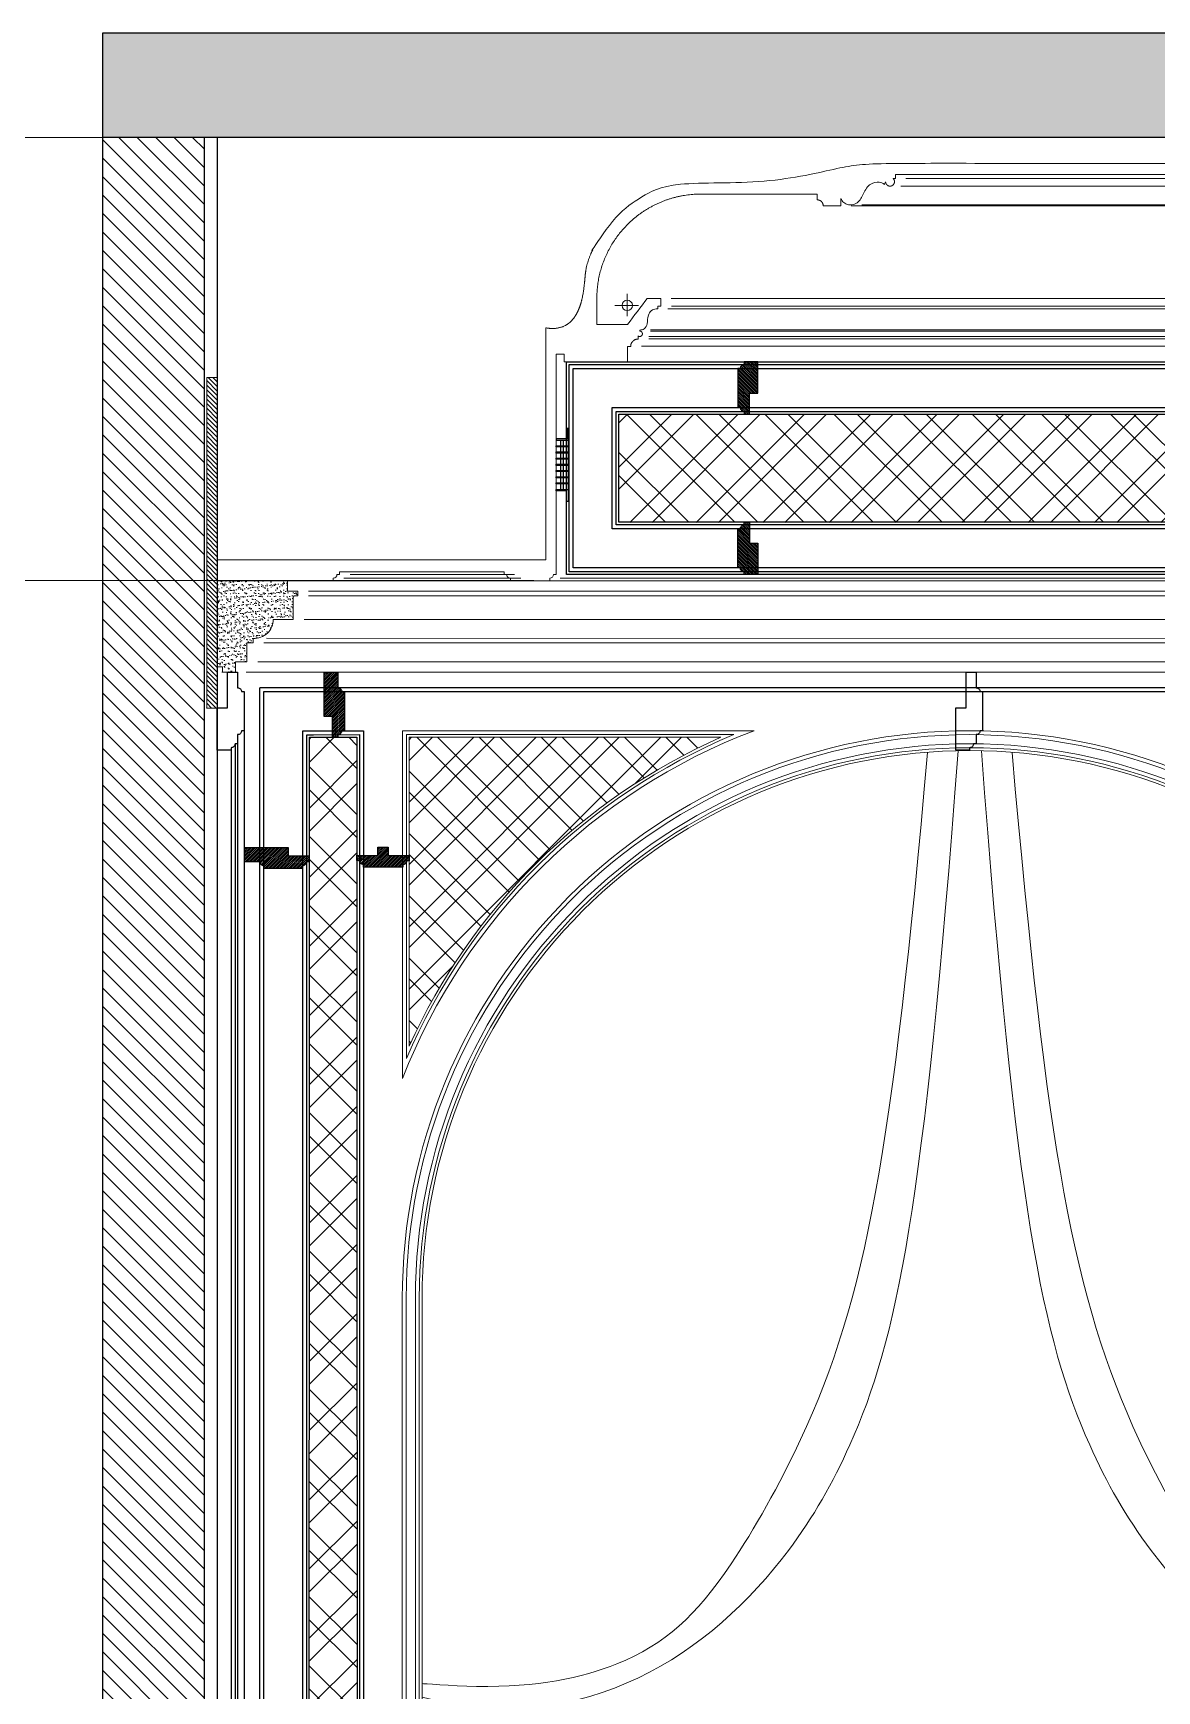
# Model space of a CAD drawing. Header units: inches. Extents: x -12478 to 399182, y -16583 to 525552.
# Drawn here: x 60569 to 62723, y 20034 to 23212 of the extents above; entities that cross this region are included whole.
import ezdxf
from ezdxf.lldxf.tags import DXFTag

# ---------------------------------------------------------------- set-up
doc = ezdxf.new("R2010")
doc.units = ezdxf.units.IN
doc.header["$LTSCALE"] = 1000
doc.header["$MEASUREMENT"] = 0
doc.linetypes.add('DASHED', pattern=[0.75, 0.5, -0.25])
doc.linetypes.add('HIDDEN', pattern=[0.375, 0.25, -0.125])
for name, color, linetype in [('8', 8, 'Continuous'), ('A-DIM', 9, 'Continuous'), ('A-Hidden', 8, 'HIDDEN'), ('FURNITURE', 200, 'Continuous'), ('Layer3', 3, 'Continuous'), ('Layer7', 8, 'Continuous'), ('METAL', 5, 'Continuous'), ('PROJECTION', 8, 'Continuous')]:
    doc.layers.add(name, color=color, linetype=linetype)
for name, color, linetype, lineweight in [('Fabric', 253, 'Continuous', 0), ('GRC', 41, 'Continuous', 0), ('Lighting', 5, 'Continuous', 0), ('Wood treillis', 111, 'Continuous', 0)]:
    doc.layers.add(name, color=color, linetype=linetype, lineweight=lineweight)
doc.layers.add('Stone-GRG', color=7, linetype='Continuous', lineweight=0, true_color=0xfff2cc)
tags = doc.linetypes.add('DASHED2', pattern=[0.375, 0.25, -0.125]).pattern_tags.tags
tags[6:7] = [DXFTag(74, 4), DXFTag(75, 0), DXFTag(340, '0'), DXFTag(46, 1.0), DXFTag(50, 0.0), DXFTag(44, 0.0), DXFTag(45, 0.0)]
tags[4:5] = [DXFTag(74, 4), DXFTag(75, 0), DXFTag(340, '0'), DXFTag(46, 1.0), DXFTag(50, 0.0), DXFTag(44, 0.0), DXFTag(45, 0.0)]

# ---------------------------------------------------------------- blocks, each defined once
blk = doc.blocks.new('light')
at = {"layer": 'Lighting'}
for p, q in [((111358.2, -7170.5), (111358.2, -7213.4)), ((111336.9, -7192.4), (111382.3, -7192.4))]:
    blk.add_line(p, q, dxfattribs=at)
blk.add_circle((111358.2, -7192.4), 9.95, dxfattribs=at)
blk = doc.blocks.new('section ceiling a')
at = {"layer": '8'}
h = blk.add_hatch(dxfattribs=at)
h.set_pattern_fill('ANSI31', color=256, scale=50, style=0)
h.set_pattern_definition([(45, (-31474.035, 13453.8655), (-4.41941738, 4.41941738), [])])
h.paths.add_polyline_path([(381328.3, 130609.7), (381308.3, 130609.7), (381308.3, 131243.5), (381328.3, 131243.5)])
at = {"layer": 'GRC', "lineweight": 0}
h = blk.add_hatch(dxfattribs=at)
h.set_pattern_fill('AR-SAND', color=256, scale=6)
h.set_pattern_definition([(142.5, (380336.874, 137680.752), (0.37796, 11.560943), [0, -9.12, 0, -10.2, 0, -9.75]), (172.5, (380336.874, 137680.752), (-10.61866, 16.932876), [0, -4.92, 0, -8.22, 0, -3.15]), (212.5, (380344.254, 137680.752), (-18.684851, 0.033954), [0, -3, 0, -10.8, 0, -14.1]), (222.5, (380344.254, 137680.752), (-18.03676, 5.266053), [0, -1.5, 0, -7.08, 0, -8.1])])
h.paths.add_polyline_path([(381173.6, 130853.5), (381308.3, 130853.5), (381308.3, 130688.5), (381298.3, 130688.5), (381298.3, 130678.5), (381273.1, 130678.5), (381273.1, 130698.3), (381251.3, 130698.3), (381251.3, 130734.5), (381239.2, 130734.5), (381239.2, 130743.2, -0.439979), (381201, 130779.5), (381162.3, 130779.5), (381162.3, 130822.1, 0.415481), (381159.5, 130824.8), (381153.6, 130824.8), (381153.6, 130833.5), (381173.6, 130833.5)])
at = {"layer": 'GRC', "elevation": 0}
for points in [[(380678.3, 131338.5), (380678.3, 130893.5), (381308.3, 130893.5), (381308.3, 130853.5), (381113.6, 130853.5), (381113.6, 130853.5), (381113.6, 130853.5), (381085.7, 130853.5), (381085.7, 130858.5, -0.413614), (381078.6, 130865.6), (381073.6, 130865.6), (381073.6, 130870.6), (380758.3, 130870.6), (380758.3, 130865.6), (380753.3, 130865.6, -0.413614), (380746.2, 130858.5), (380746.2, 130853.5), (380670.4, 130853.5), (380670.4, 130853.5), (380670.4, 130858.5, -0.413614), (380663.3, 130865.6), (380658.3, 130865.6), (380658.3, 131288.1)], [(381308.3, 130688.5), (381308.3, 130853.5), (381173.6, 130853.5), (381173.6, 130833.5), (381153.6, 130833.5), (381153.6, 130824.8), (381159.5, 130824.8, -0.415481), (381162.3, 130822.1), (381162.3, 130779.5), (381201, 130779.5, 0.439979), (381239.2, 130743.2), (381239.2, 130734.5), (381251.3, 130734.5), (381251.3, 130698.3), (381273.1, 130698.3), (381273.1, 130678.5), (381298.3, 130678.5), (381298.3, 130688.5), (381308.3, 130688.5)]]:
    blk.add_lwpolyline(points, format="xyb", dxfattribs=at)
blk.add_lwpolyline([(381328.3, 130609.7), (381308.3, 130609.7), (381308.3, 131243.5), (381328.3, 131243.5)], close=True, dxfattribs=at)
at = {"layer": 'GRC'}
for points, weights, knots in [([(380678.3, 131338.5, 0), (380601.5, 131325.5, 0), (380605.7, 131427, 0), (380601.7, 131446.6, 0), (380595.6, 131490, 0), (380564.4, 131531.1, 0), (380526.9, 131567.2, 0), (380494.3, 131592.1, 0), (380456.6, 131618.4, 0), (380370.3, 131616.2, 0), (380191.4, 131612.5, 0), (380122.2, 131652.2, 0), (380053.4, 131653.6, 0), (380003.5, 131653.6, 0), (379759.1, 131653.6, 0), (377044.5, 131653.6, 0)], [1, 1, 1, 1, 0.949253021674, 0.949253021674, 1, 0.949253021674, 0.949253021674, 1, 1, 1, 1, 1, 1, 1], [0.672419, 0.672419, 0.672419, 0.672419, 1.619398, 1.619398, 1.619398, 2.404796, 2.404796, 2.404796, 3.190194, 3.190194, 3.190194, 4.002694, 4.002694, 4.002694, 4.856498, 4.856498, 4.856498, 4.856498]), ([(380521.8, 131536.5, 0), (380483.8, 131574.5, 0), (380434.1, 131595.1, 0), (380380.4, 131595.1, 0), (380306.1, 131595.1, 0), (380231.9, 131595.1, 0), (380157.6, 131595.1, 0)], [1, 0.949253021674, 0.949253021674, 1, 1, 1, 1], [1220.88428, 1220.88428, 1220.88428, 1220.88428, 1221.669678, 1221.669678, 1221.669678, 1222.669678, 1222.669678, 1222.669678, 1222.669678]), ([(380580.4, 131345.1, 0), (380580.4, 131361.8, 0), (380580.4, 131378.4, 0), (380580.4, 131395.1, 0), (380580.4, 131448.9, 0), (380559.8, 131498.5, 0), (380521.8, 131536.5, 0)], [1, 1, 1, 1, 0.949253021674, 0.949253021674, 1], [1219.098882, 1219.098882, 1219.098882, 1219.098882, 1220.098882, 1220.098882, 1220.098882, 1220.88428, 1220.88428, 1220.88428, 1220.88428])]:
    blk.add_rational_spline(points, weights, degree=3, knots=knots, dxfattribs=at)
for points in [[(380007.6, 131632.6, 0), (379971.6, 131632.6, 0), (379935.6, 131632.6, 0), (376990, 131632.6, 0)], [(380007.6, 131625, 0), (380007.6, 131627.5, 0), (380007.6, 131630.1, 0), (380007.6, 131632.6, 0)], [(380012.4, 131625, 0), (380010.8, 131625, 0), (380009.2, 131625, 0), (380007.6, 131625, 0)], [(380029.1, 131613.7, 0), (380028.3, 131615.4, 0), (380027.5, 131617.1, 0), (380026.7, 131618.8, 0)], [(380112.6, 131572.6, 0), (380112.6, 131577.4, 0), (380112.6, 131582.1, 0), (380112.6, 131586.8, 0)], [(380157.6, 131595.1, 0), (380157.6, 131591.4, 0), (380157.6, 131587.6, 0), (380157.6, 131583.9, 0)], [(380146.3, 131572.6, 0), (380135.1, 131572.6, 0), (380123.8, 131572.6, 0), (380112.6, 131572.6, 0)], [(380457.6, 131380.1, 0), (380457.6, 131385.1, 0), (380457.6, 131390.1, 0), (380457.6, 131395.1, 0)], [(380457.6, 131395.1, 0), (380466.3, 131395.1, 0), (380475, 131395.1, 0), (380483.6, 131395.1, 0)], [(380483.6, 131395.1, 0), (380496.2, 131378.4, 0), (380508.8, 131361.8, 0), (380521.4, 131345.1, 0)], [(380463.6, 131380.1, 0), (380461.6, 131380.1, 0), (380459.6, 131380.1, 0), (380457.6, 131380.1, 0)], [(380463.6, 131375.1, 0), (380463.6, 131376.8, 0), (380463.6, 131378.4, 0), (380463.6, 131380.1, 0)], [(380498.1, 131332.4, 0), (380498.1, 131333, 0), (380498.1, 131333.7, 0), (380498.1, 131334.4, 0)], [(380501.4, 131317.1, 0), (380501.4, 131319.1, 0), (380501.4, 131321.1, 0), (380501.4, 131323.1, 0)], [(380521.4, 131345.1, 0), (380541, 131345.1, 0), (380560.7, 131345.1, 0), (380580.4, 131345.1, 0)], [(380521.4, 131303.1, 0), (380519.4, 131303.1, 0), (380517.4, 131303.1, 0), (380515.4, 131303.1, 0)], [(380521.4, 131273.1, 0), (380521.4, 131283.1, 0), (380521.4, 131293.1, 0), (380521.4, 131303.1, 0)], [(380643.3, 131273.1, 0), (380574.7, 131273.1, 0), (380548, 131273.1, 0), (380521.4, 131273.1, 0)], [(380658.3, 131288.1, 0), (380653.3, 131288.1, 0), (380648.3, 131288.1, 0), (380643.3, 131288.1, 0)], [(380643.3, 131288.1, 0), (380643.3, 131283.1, 0), (380643.3, 131278.1, 0), (380643.3, 131273.1, 0)]]:
    blk.add_open_spline(points, degree=3, dxfattribs=at)
for points, weights in [([(380010.7, 131614.7, 0), (380008.8, 131618.3, 0), (380009.4, 131622.2, 0), (380012.4, 131625, 0)], [1, 0.859857415077, 0.859857415077, 1]), ([(380020.3, 131610.5, 0), (380016.4, 131609.5, 0), (380012.7, 131611.1, 0), (380010.7, 131614.7, 0)], [1, 0.859857415077, 0.859857415077, 1]), ([(380026.7, 131618.8, 0), (380026.7, 131614.7, 0), (380024.2, 131611.5, 0), (380020.3, 131610.5, 0)], [1, 0.859857415077, 0.859857415077, 1]), ([(380157.6, 131583.9, 0), (380151, 131583.9, 0), (380146.3, 131579.2, 0), (380146.3, 131572.6, 0)], [1, 0.80473785416, 0.80473785416, 1]), ([(380495.2, 131322.9, 0), (380493.3, 131324.2, 0), (380492.5, 131326.4, 0), (380493.2, 131328.7, 0)], [1, 0.869851736995, 0.869851736995, 1]), ([(380493.2, 131328.7, 0), (380493.9, 131331, 0), (380495.8, 131332.4, 0), (380498.1, 131332.4, 0)], [1, 0.869851736995, 0.869851736995, 1]), ([(380501.4, 131323.1, 0), (380499.5, 131321.6, 0), (380497.2, 131321.5, 0), (380495.2, 131322.9, 0)], [1, 0.869851736995, 0.869851736995, 1]), ([(380515.4, 131303.1, 0), (380515.4, 131311.3, 0), (380509.6, 131317.1, 0), (380501.4, 131317.1, 0)], [1, 0.804737854124, 0.804737854124, 1])]:
    blk.add_rational_spline(points, weights, degree=3, dxfattribs=at)
for points, knots in [([(380112.6, 131586.8, 0), (380112.1, 131585.1, 0), (380109.5, 131580.9, 0), (380100.1, 131572.6, 0), (380078.3, 131575.3, 0), (380069.4, 131596.9, 0), (380058.5, 131615.2, 0), (380040.6, 131619.3, 0), (380031.8, 131615.8, 0), (380029.1, 131613.7, 0)], [1227.240474, 1227.240474, 1227.240474, 1227.240474, 1263.20953, 1323.395093, 1470.775087, 1611.888659, 1766.488267, 1876.411689, 1946.427942, 1946.427942, 1946.427942, 1946.427942]), ([(380498.1, 131334.4, 0), (380495.2, 131334.4, 0), (380487.8, 131335.7, 0), (380482.4, 131348.2, 0), (380483.5, 131360.8, 0), (380476.9, 131372.2, 0), (380469, 131375.2, 0), (380464.6, 131375.1, 0), (380463.6, 131375.1, 0)], [12.38377, 12.38377, 12.38377, 12.38377, 191.063387, 414.968475, 742.989527, 949.449289, 1151.746905, 1213.098882, 1213.098882, 1213.098882, 1213.098882])]:
    blk.add_open_spline(points, degree=3, knots=knots, dxfattribs=at)
blk.add_blockref('light', (269163.8, 138574.1, 0), dxfattribs=at)
blk = doc.blocks.new('DIFFUSER SEC')
at = {"layer": 'FURNITURE', "color": 251, "linetype": 'Continuous', "lineweight": 0}
for p, q in [((55028.5, -20119.8), (55028.5, -20213.8)), ((55051.5, -20119.8), (55051.5, -20213.8))]:
    blk.add_line(p, q, dxfattribs=at)
at = {"layer": 'METAL'}
for points in [[(55048.5, -20096.8), (55048.5, -20116.8), (55028.5, -20116.8), (55028.5, -20119.8), (55051.5, -20119.8), (55051.5, -20096.8), (55048.5, -20096.8)], [(55048.5, -20236.8), (55048.5, -20216.8), (55028.5, -20216.8), (55028.5, -20213.8), (55051.5, -20213.8), (55051.5, -20236.8), (55048.5, -20236.8)]]:
    blk.add_lwpolyline(points, dxfattribs=at)
for points in [[(55028.5, -20130.2), (55051.5, -20130.2), (55051.5, -20132.2), (55028.5, -20132.2)], [(55028.5, -20142.1), (55051.5, -20142.1), (55051.5, -20144.1), (55028.5, -20144.1)], [(55028.5, -20154), (55051.5, -20154), (55051.5, -20156), (55028.5, -20156)], [(55028.5, -20165.8), (55051.5, -20165.8), (55051.5, -20167.8), (55028.5, -20167.8)], [(55028.5, -20177.7), (55051.5, -20177.7), (55051.5, -20179.7), (55028.5, -20179.7)], [(55028.5, -20189.6), (55051.5, -20189.6), (55051.5, -20191.6), (55028.5, -20191.6)], [(55028.5, -20201.5), (55051.5, -20201.5), (55051.5, -20203.5), (55028.5, -20203.5)]]:
    blk.add_lwpolyline(points, close=True, dxfattribs=at)
at = {"layer": 'PROJECTION'}
for p, q in [((55037.5, -20130.2), (55037.5, -20119.8)), ((55037.5, -20142.1), (55037.5, -20132.2)), ((55037.5, -20154), (55037.5, -20144.1)), ((55042.5, -20130.2), (55042.5, -20119.8)), ((55042.5, -20142.1), (55042.5, -20132.2)), ((55042.5, -20154), (55042.5, -20144.1)), ((55037.5, -20165.8), (55037.5, -20156)), ((55037.5, -20177.7), (55037.5, -20167.8)), ((55037.5, -20189.6), (55037.5, -20179.7)), ((55042.5, -20165.8), (55042.5, -20156)), ((55042.5, -20177.7), (55042.5, -20167.8)), ((55042.5, -20189.6), (55042.5, -20179.7)), ((55037.5, -20201.5), (55037.5, -20191.6)), ((55037.5, -20213.8), (55037.5, -20203.5)), ((55042.5, -20201.5), (55042.5, -20191.6)), ((55042.5, -20213.8), (55042.5, -20203.5))]:
    blk.add_line(p, q, dxfattribs=at)
blk = doc.blocks.new('A$C2e7786d4')
at = {"layer": 'Fabric', "lineweight": 0}
for points, knots in [([(834.4, 2963.9, 0), (768.8, 2087.8, 0), (699.1, 1745.8, 0), (441.9, 1291.2, 0), (120, 1066.9, 0), (-193.3, 1149.6, 0)], [407.218474, 407.218474, 407.218474, 407.218474, 756.841523, 881.937441, 1265.355331, 1265.355331, 1265.355331, 1265.355331]), ([(775.7, 2960.4, 0), (708.2, 2197.8, 0), (643.2, 1824.1, 0), (369.9, 1341, 0), (231.3, 1211.9, 0), (-7.9, 1160.5, 0), (-193.3, 1175.5, 0), (-193.3, 1175.5, 0), (-193.3, 1175.5, 0), (-193.3, 1175.5, 0)], [365.515274, 365.515274, 365.515274, 365.515274, 756.841523, 881.937441, 1071.680382, 1208.200709, 1265.782785, 1265.782785, 1265.786307, 1265.786307, 1265.786307, 1265.786307]), ([(879, 2963.9, 0), (944.6, 2087.8, 0), (1014.3, 1745.8, 0), (1271.4, 1291.2, 0), (1593.4, 1066.9, 0), (1906.7, 1149.6, 0)], [407.218474, 407.218474, 407.218474, 407.218474, 756.841523, 881.937441, 1265.355331, 1265.355331, 1265.355331, 1265.355331]), ([(937.7, 2960.4, 0), (1005.2, 2197.8, 0), (1070.2, 1824.1, 0), (1343.5, 1341, 0), (1482.1, 1211.9, 0), (1721.3, 1160.5, 0), (1906.7, 1175.5, 0), (1906.7, 1175.5, 0), (1906.7, 1175.5, 0), (1906.7, 1175.5, 0)], [365.515274, 365.515274, 365.515274, 365.515274, 756.841523, 881.937441, 1071.680382, 1208.200709, 1265.782785, 1265.782785, 1265.786307, 1265.786307, 1265.786307, 1265.786307])]:
    blk.add_open_spline(points, degree=3, knots=knots, dxfattribs=at)

msp = doc.modelspace()

# ---------------------------------------------------------------- hatches: boundary and pattern name
at = {"layer": 'Layer7'}
h = msp.add_hatch(dxfattribs=at)
h.set_pattern_fill('AR-CONC', color=256, scale=10, style=0)
h.set_pattern_definition([(130, (-149429.85, -95187.583), (-71.726018, -6.275213), [7.5, -82.5]), (185, (-149429.85, -95187.58), (13.875133, 75.219213), [6, -66]), (79.5486, (-149435.83, -95188.106), (-57.850938, 68.943954), [6.37402, -70.114211]), (133.8158, (-149429.85, -95167.58), (-106.724105, -16.5519), [11.25, -123.75]), (83.3644, (-149438.74, -95168.96), (-93.46627, 97.411787), [9.56103, -105.1713]), (188.8158, (-149429.85, -95167.58), (-93.466195, 97.41186), [9, -99]), (159, (-149439.85, -95172.583), (-59.690705, -40.261889), [7.5, -82.5]), (214, (-149439.85, -95172.58), (-24.331533, 72.515005), [6, -66]), (108.5486, (-149444.824, -95175.94), (-84.022263, 32.25305), [6.37402, -70.114211]), (142.5, (-149429.85, -95187.583), (-1.2159855, 33.2893854), [0, -65.2, 0, -67, 0, -66.25]), (172.5, (-149429.85, -95187.583), (-26.306954, 39.441171), [0, -38.2, 0, -63.7, 0, -25.25]), (212.5, (-149407.55, -95187.583), (-53.3822436, -2.2554872), [0, -25, 0, -78, 0, -103.5]), (222.5, (-149397.55, -95187.583), (-58.318617, 10.010498), [0, -32.5, 0, -51.8, 0, -73.5])])
h.paths.add_polyline_path([(60701.6, 23212.1), (60701.6, 23012.1), (67246.6, 23012.1), (67246.6, 23212.1)])
h = msp.add_hatch(dxfattribs=at)
h.set_pattern_fill('ANSI31', color=256, scale=200, style=0)
h.set_pattern_definition([(135, (-144624.777, -95237.583), (17.6776695, 17.6776695), [])])
h.paths.add_polyline_path([(60896.5, 18762.1), (60701.6, 18762.1), (60701.6, 23012.1), (60896.5, 23012.1)])
at = {"layer": 'Stone-GRG', "lineweight": 0}
h = msp.add_hatch(dxfattribs=at)
h.set_pattern_fill('ANSI31', color=253, scale=20, angle=-90)
h.set_pattern_definition([(315, (30666.9477, 113646.921), (1.76776695, 1.76776695), [])])
edge = h.paths.add_edge_path()
edge.add_line((61958.3, 22521.7), (61958.3, 22581.7))
edge.add_line((61958.3, 22581.7), (61942.2, 22581.7))
edge.add_line((61942.2, 22581.7), (61942.2, 22581.7))
edge.add_line((61942.2, 22581.7), (61932.2, 22581.7))
edge.add_line((61932.2, 22581.7), (61932.2, 22576.7))
edge.add_arc((61932.2, 22569.2), 7.5, 90, 180)
edge.add_line((61924.7, 22569.2), (61919.7, 22569.2))
edge.add_line((61919.7, 22569.2), (61919.7, 22494.2))
edge.add_line((61919.7, 22494.2), (61924.7, 22494.2))
edge.add_arc((61932.2, 22494.2), 7.5, 180, 270)
edge.add_line((61932.2, 22486.7), (61932.2, 22481.7))
edge.add_line((61932.2, 22481.7), (61942.2, 22481.7))
edge.add_line((61942.2, 22481.7), (61942.2, 22521.7))
edge.add_line((61942.2, 22521.7), (61958.3, 22521.7))
h = msp.add_hatch(dxfattribs=at)
h.set_pattern_fill('ANSI31', color=253, scale=20, angle=-90)
h.set_pattern_definition([(315, (30666.9477, 113612.171), (1.76776695, 1.76776695), [])])
edge = h.paths.add_edge_path()
edge.add_line((61958.3, 22234.2), (61958.3, 22174.2))
edge.add_line((61958.3, 22174.2), (61942.2, 22174.2))
edge.add_line((61942.2, 22174.2), (61942.2, 22174.2))
edge.add_line((61942.2, 22174.2), (61932.2, 22174.2))
edge.add_line((61932.2, 22174.2), (61932.2, 22179.2))
edge.add_arc((61932.2, 22186.7), 7.5, 180, 270, ccw=False)
edge.add_line((61924.7, 22186.7), (61919.7, 22186.7))
edge.add_line((61919.7, 22186.7), (61919.7, 22261.7))
edge.add_line((61919.7, 22261.7), (61924.7, 22261.7))
edge.add_arc((61932.2, 22261.7), 7.5, 90, 180, ccw=False)
edge.add_line((61932.2, 22269.2), (61932.2, 22274.2))
edge.add_line((61932.2, 22274.2), (61942.2, 22274.2))
edge.add_line((61942.2, 22274.2), (61942.2, 22234.2))
edge.add_line((61942.2, 22234.2), (61958.3, 22234.2))
h = msp.add_hatch(dxfattribs=at)
h.set_pattern_fill('ANSI31', color=253, scale=20)
h.set_pattern_definition([(45, (-30701.8812, -12056.078), (-1.76776695, 1.76776695), [])])
edge = h.paths.add_edge_path()
edge.add_line((61126.9, 21902), (61126.9, 21987))
edge.add_line((61126.9, 21987), (61153, 21987))
edge.add_line((61153, 21987), (61153, 21962))
edge.add_line((61153, 21962), (61153, 21957))
edge.add_arc((61153, 21949.5), 7.5, 0, 90, ccw=False)
edge.add_line((61160.5, 21949.5), (61165.5, 21949.5))
edge.add_line((61165.5, 21949.5), (61165.5, 21874.5))
edge.add_line((61165.5, 21874.5), (61160.5, 21874.5))
edge.add_arc((61153, 21874.5), 7.5, -90, 0, ccw=False)
edge.add_line((61153, 21867), (61153, 21862))
edge.add_line((61153, 21862), (61143, 21862))
edge.add_line((61143, 21862), (61143, 21902))
edge.add_line((61143, 21902), (61126.9, 21902))
h = msp.add_hatch(dxfattribs=at)
h.set_pattern_fill('ANSI31', color=253, scale=20)
h.set_pattern_definition([(45, (-30402.734, -9922.7142), (-1.76776695, 1.76776695), [])])
edge = h.paths.add_edge_path()
edge.add_line((61058.3, 21650), (60973.3, 21650))
edge.add_line((60973.3, 21650), (60973.3, 21623.9))
edge.add_line((60973.3, 21623.9), (60998.3, 21623.9))
edge.add_line((60998.3, 21623.9), (61003.3, 21623.9))
edge.add_arc((61010.8, 21623.9), 7.5, 180, 270)
edge.add_line((61010.8, 21616.4), (61010.8, 21611.4))
edge.add_line((61010.8, 21611.4), (61085.8, 21611.4))
edge.add_line((61085.8, 21611.4), (61085.8, 21616.4))
edge.add_arc((61085.8, 21623.9), 7.5, 270, 360)
edge.add_line((61093.3, 21623.9), (61098.3, 21623.9))
edge.add_line((61098.3, 21623.9), (61098.3, 21633.9))
edge.add_line((61098.3, 21633.9), (61058.3, 21633.9))
edge.add_line((61058.3, 21633.9), (61058.3, 21650))
h = msp.add_hatch(dxfattribs=at)
h.set_pattern_fill('ANSI31', color=253, scale=20)
h.set_pattern_definition([(45, (56820.7454, 1.3964), (-1.76776695, 1.76776695), [])])
edge = h.paths.add_edge_path()
edge.add_line((61249.6, 21635.3), (61289.9, 21635.3))
edge.add_line((61289.9, 21635.3), (61289.9, 21625.3))
edge.add_line((61289.9, 21625.3), (61289.9, 21625.3))
edge.add_line((61289.9, 21625.3), (61284.9, 21625.3))
edge.add_arc((61277.4, 21625.3), 7.5, -90, 0, ccw=False)
edge.add_line((61277.4, 21617.8), (61277.4, 21612.8))
edge.add_line((61277.4, 21612.8), (61202.1, 21613.3))
edge.add_line((61202.1, 21613.3), (61202.1, 21618.3))
edge.add_arc((61202.1, 21625.8), 7.5, 180, 270, ccw=False)
edge.add_line((61194.6, 21625.8), (61189.6, 21625.8))
edge.add_line((61189.6, 21625.8), (61189.6, 21635.8))
edge.add_line((61189.6, 21635.8), (61229.6, 21635.3))
edge.add_line((61229.6, 21635.3), (61229.6, 21651.4))
edge.add_line((61229.6, 21651.4), (61249.6, 21651.4))
edge.add_line((61249.6, 21651.4), (61249.6, 21635.3))
at = {"layer": 'Wood treillis', "lineweight": -2}
h = msp.add_hatch(dxfattribs=at)
h.set_pattern_fill('ANSI32', color=256, scale=250, angle=90)
h.set_pattern_definition([(135, (53694.14, -0.02), (-66.29126, -66.29126), []), (135, (53694.14, 44.17), (-66.29126, -66.29126), [])])
h.paths.add_polyline_path([(61691.6, 22274.2), (65906.5, 22274.2), (65906.5, 22481.7), (61691.6, 22481.7)])
h = msp.add_hatch(dxfattribs=at)
h.set_pattern_fill('ANSI32', color=256, scale=240)
h.set_pattern_definition([(45, (53694.14, -0.02), (-63.6396, 63.6396), []), (45, (53736.57, -0.02), (-63.6396, 63.6396), [])])
h.paths.add_polyline_path([(61691.6, 22481.6), (61691.6, 22274.1), (65906.5, 22274.1), (65906.5, 22481.6)])
h = msp.add_hatch(dxfattribs=at)
h.set_pattern_fill('ANSI32', color=256, scale=250)
h.set_pattern_definition([(45, (54354.07, -0.02), (-66.29126, 66.29126), []), (45, (54398.26, -0.02), (-66.29126, 66.29126), [])])
h.paths.add_polyline_path([(61106.4, 19167), (61098.2, 19167), (61098.3, 21862), (61106.4, 21862), (61189.6, 21862.1), (61189.8, 19167.1)])
h = msp.add_hatch(dxfattribs=at)
h.set_pattern_fill('ANSI32', color=256, scale=250, angle=90)
h.set_pattern_definition([(135, (54354.07, -0.02), (-66.29126, -66.29126), []), (135, (54354.07, 44.17), (-66.29126, -66.29126), [])])
h.paths.add_polyline_path([(61106.4, 19167), (61189.8, 19167), (61189.6, 21862), (61106.4, 21862), (61098.3, 21862), (61098.2, 19167)])
at = {"layer": 'Wood treillis'}
h = msp.add_hatch(dxfattribs=at)
h.set_pattern_fill('ANSI32', color=256, scale=225.3154, angle=90)
edge = h.paths.add_edge_path()
edge.add_line((61289.6, 21862.1), (61887.6, 21862.1))
edge.add_arc((62364.6, 20782.5), 1180.2, 113.8391, 155.62)
edge.add_line((61289.6, 21269.7), (61289.6, 21862.1))
h = msp.add_hatch(dxfattribs=at)
h.set_pattern_fill('ANSI32', color=256, scale=225.3154)
edge = h.paths.add_edge_path()
edge.add_line((61289.6, 21862.1), (61887.6, 21862.1))
edge.add_arc((62364.6, 20782.5), 1180.2, 113.8391, 155.62)
edge.add_line((61289.6, 21269.7), (61289.6, 21862.1))

# ---------------------------------------------------------------- linework, layer by layer
at = {"layer": '8', "linetype": 'DASHED2', "ltscale": 200}
msp.add_line((60896.5, 23012.1, 0), (60896.5, 18862.1, 0), dxfattribs=at)
at = {"layer": 'A-Hidden', "linetype": 'DASHED', "lineweight": 0, "ltscale": 10}
for p, q in [((69023.8, 23012.1, 0), (55743.7, 23012.1, 0)), ((69023.8, 22162.6, 0), (55743.7, 22162.6, 0)), ((69028.6, 22162.6, 0), (55748.5, 22162.6, 0))]:
    msp.add_line(p, q, dxfattribs=at)
at = {"layer": 'GRC', "lineweight": 0}
for p, q in [((62232.5, 22918.8, 0), (65367.2, 22918.8, 0)), ((62242.3, 22933.5, 0), (65355.8, 22933.5, 0)), ((62157.9, 22883.1, 0), (65444.8, 22883.1, 0)), ((62137.3, 22881.1, 0), (65460.8, 22881.1, 0)), ((61792.3, 22703.6, 0), (65805.8, 22703.5, 0)), ((61785.9, 22683.7, 0), (65813.4, 22683.6, 0)), ((61792.9, 22688.7, 0), (65811.8, 22688.6, 0)), ((61749.2, 22630.6, 0), (65849.6, 22630.5, 0)), ((61752.4, 22643, 0), (65846.4, 22642.9, 0)), ((61752.4, 22641, 0), (65846.1, 22640.9, 0)), ((61735.2, 22612, 0), (65863.6, 22611.9, 0)), ((61749.1, 22625.7, 0), (65850, 22625.6, 0)), ((61076.9, 22162.1, 0), (66521.9, 22162, 0)), ((61503.7, 22167, 0), (61164.2, 22167, 0)), ((61176.3, 22174.1, 0), (61491.6, 22174.1, 0)), ((61579.5, 22167, 0), (66018.6, 22167, 0)), ((61096.9, 22142.1, 0), (66501.9, 22142, 0)), ((61096.9, 22133.4, 0), (66507.9, 22133.3, 0)), ((61088.3, 22088.2, 0), (66549.2, 22088.1, 0)), ((61011.3, 22043.2, 0), (66599.5, 22043.1, 0)), ((61016.2, 22051.8, 0), (66582.6, 22051.7, 0)), ((60999.3, 22006.9, 0), (66621.4, 22006.8, 0)), ((60977.4, 21987.1, 0), (66621.4, 21987, 0))]:
    msp.add_line(p, q, dxfattribs=at)
at = {"layer": 'Layer3'}
for p, q in [((60701.6, 23212.1, 0), (60701.6, 18562.1, 0)), ((67246.6, 23212.1, 0), (60701.6, 23212.1, 0)), ((67246.6, 23012.1, 0), (60701.6, 23012.1, 0)), ((60896.5, 23012.1, 0), (60896.5, 18762.1, 0)), ((60921.6, 23012.1, 0), (60921.6, 18762.1, 0))]:
    msp.add_line(p, q, dxfattribs=at)
at = {"layer": 'Wood treillis', "lineweight": -2}
for p, q in [((60973.3, 21874.6, 0), (60973.3, 19042.1, 0)), ((60948.3, 21837.1, 0), (60948.3, 19042.1, 0)), ((60955.8, 21849.6, 0), (60955.8, 19042.1, 0)), ((60960.8, 21849.6, 0), (60960.8, 19042.1, 0))]:
    msp.add_line(p, q, dxfattribs=at)
at = {"layer": 'Wood treillis', "lineweight": -2, "elevation": 0}
for points in [[(66006.5, 22174.2), (61591.6, 22174.2), (61591.6, 22581.7), (66006.5, 22581.7)], [(66001.5, 22179.2), (61596.6, 22179.2), (61596.6, 22576.7), (66001.5, 22576.7)], [(65994, 22186.7), (61604.1, 22186.7), (61604.1, 22569.2), (65994, 22569.2)], [(65919, 22261.7), (61679.1, 22261.7), (61679.1, 22494.2), (65919, 22494.2)], [(65911.5, 22269.2), (61686.6, 22269.2), (61686.6, 22486.7), (65911.5, 22486.7)], [(65906.5, 22274.2), (61691.6, 22274.2), (61691.6, 22481.7), (65906.5, 22481.7)], [(61106.4, 19154.5), (61085.7, 19154.5), (61085.8, 21874.5), (61106.4, 21874.5), (61202.1, 21874.6), (61202.3, 19154.6)], [(61106.4, 19162), (61093.2, 19162), (61093.3, 21867), (61106.4, 21867), (61194.6, 21867.1), (61194.8, 19162.1)], [(61106.4, 19167), (61098.2, 19167), (61098.3, 21862), (61106.4, 21862), (61189.6, 21862.1), (61189.8, 19167.1)]]:
    msp.add_lwpolyline(points, close=True, dxfattribs=at)
at = {"layer": 'Wood treillis', "color": 0, "lineweight": -2, "elevation": 0}
for points in [[(61958.3, 22521.7), (61958.3, 22581.7), (61942.2, 22581.7), (61942.2, 22581.7), (61932.2, 22581.7), (61932.2, 22576.7, 0.414214), (61924.7, 22569.2), (61919.7, 22569.2), (61919.7, 22494.2), (61924.7, 22494.2, 0.414214), (61932.2, 22486.7), (61932.2, 22481.7), (61942.2, 22481.7), (61942.2, 22521.7), (61958.3, 22521.7)], [(61958.3, 22234.2), (61958.3, 22174.2), (61942.2, 22174.2), (61942.2, 22174.2), (61932.2, 22174.2), (61932.2, 22179.2, -0.414214), (61924.7, 22186.7), (61919.7, 22186.7), (61919.7, 22261.7), (61924.7, 22261.7, -0.414214), (61932.2, 22269.2), (61932.2, 22274.2), (61942.2, 22274.2), (61942.2, 22234.2), (61958.3, 22234.2)], [(61126.9, 21902), (61126.9, 21987), (61153, 21987), (61153, 21962), (61153, 21962), (61153, 21957, -0.414214), (61160.5, 21949.5), (61165.5, 21949.5), (61165.5, 21874.5), (61160.5, 21874.5, -0.414214), (61153, 21867), (61153, 21862), (61143, 21862), (61143, 21902), (61126.9, 21902)], [(61058.3, 21650), (60973.3, 21650), (60973.3, 21623.9), (60998.3, 21623.9), (60998.3, 21623.9), (61003.3, 21623.9, 0.414214), (61010.8, 21616.4), (61010.8, 21611.4), (61085.8, 21611.4), (61085.8, 21616.4, 0.414214), (61093.3, 21623.9), (61098.3, 21623.9), (61098.3, 21633.9), (61058.3, 21633.9), (61058.3, 21650)], [(61249.6, 21635.3), (61289.9, 21635.3), (61289.9, 21625.3), (61289.9, 21625.3), (61289.9, 21625.3), (61284.9, 21625.3, -0.414214), (61277.4, 21617.8), (61277.4, 21612.8), (61202.1, 21613.3), (61202.1, 21618.3, -0.414214), (61194.6, 21625.8), (61189.6, 21625.8), (61189.6, 21635.8), (61229.6, 21635.3), (61229.6, 21651.4), (61249.6, 21651.4), (61249.6, 21635.3)]]:
    msp.add_lwpolyline(points, format="xyb", dxfattribs=at)
at = {"layer": 'Wood treillis', "lineweight": -2, "elevation": 0}
msp.add_lwpolyline([(60921.6, 21918.3), (60941.6, 21918.3), (60941.6, 21987.1), (60960.8, 21987.1), (60960.8, 21957.1, -0.414214), (60968.3, 21949.6), (60973.3, 21949.6), (60973.3, 21874.6), (60968.3, 21874.6, -0.414214), (60960.8, 21867.1), (60960.8, 21862.1), (60960.8, 21862.1), (60960.8, 21849.6), (60955.8, 21849.6, -0.414214), (60948.3, 21842.1), (60948.3, 21837.1), (60921.6, 21837.1)], format="xyb", close=True, dxfattribs=at)
at = {"layer": 'Wood treillis', "color": 0, "lineweight": -2, "elevation": 0}
msp.add_lwpolyline([(62337.6, 21918.3), (62357.6, 21918.3), (62357.6, 21987.1), (62376.8, 21987.1), (62376.8, 21957.1, -0.414214), (62384.3, 21949.6), (62389.3, 21949.6), (62389.3, 21874.6), (62384.3, 21874.6, -0.414214), (62376.8, 21867.1), (62376.8, 21862.1), (62376.8, 21862.1), (62376.8, 21849.6), (62371.8, 21849.6, -0.414214), (62364.3, 21842.1), (62364.3, 21837.1), (62337.6, 21837.1)], format="xyb", close=True, dxfattribs=at)
at = {"layer": 'Wood treillis', "lineweight": -2, "elevation": 0}
for points in [[(66594.8, 21957.1), (61003.3, 21957.1)], [(61003.3, 19042.1), (61003.3, 21957.1)], [(61010.8, 19042.1), (61010.8, 21949.6)], [(66587.3, 21949.5), (61010.8, 21949.5)]]:
    msp.add_lwpolyline(points, dxfattribs=at)
at = {"layer": 'Wood treillis'}
for points in [[(61276.6, 19042.1), (61276.6, 20786.6, -0.414222), (62364.6, 21874.6, -0.414231), (63452.6, 20786.5, 0.000044), (63452.6, 19042, 0.000044)], [(61284.1, 19042.1), (61284.1, 20786.6, -0.414222), (62364.6, 21867.1, -0.414231), (63445.1, 20786.5, 0.000044), (63445.1, 19042, 0.000044)], [(61301.6, 19042.1), (61301.6, 20786.6, -0.414222), (62364.6, 21849.6, -0.414231), (63427.6, 20786.5, 0.000044), (63427.6, 19042, 0.000044)], [(61309.1, 19042.1), (61309.1, 20786.6, -0.414222), (62364.6, 21842.1, -0.414231), (63420.1, 20786.5, 0.000044), (63420.1, 19042, 0.000044)], [(61314.6, 19042.1), (61314.6, 20786.6, -0.414222), (62364.6, 21836.6, -0.414231), (63414.6, 20786.5, 0.000044), (63414.6, 19042, 22727.188541)]]:
    msp.add_lwpolyline(points, format="xyb", dxfattribs=at)
at = {"layer": 'Wood treillis', "elevation": 0}
msp.add_lwpolyline([(61277.1, 21874.6), (61951, 21874.6, 0.212068), (61277.1, 21207.9), (61277.1, 21874.6)], format="xyb", dxfattribs=at)
for points in [[(61284.6, 21867.1), (61911.9, 21867.1, 0.194913), (61284.6, 21246)], [(61289.6, 21862.1), (61887.6, 21862.1, 0.184351), (61289.6, 21269.7)]]:
    msp.add_lwpolyline(points, format="xyb", close=True, dxfattribs=at)

# ---------------------------------------------------------------- block references
at = {"xscale": -1}
msp.add_blockref('section ceiling a', (442229.9, -108691.5, 0), dxfattribs=at)
msp.add_blockref('DIFFUSER SEC', (6543.1, 42551.2, 0))
at = {"layer": 'A-DIM'}
msp.add_blockref('A$C2e7786d4', (61507.9, 18872.3, 0), dxfattribs=at)

doc.saveas('drawing.dxf')
